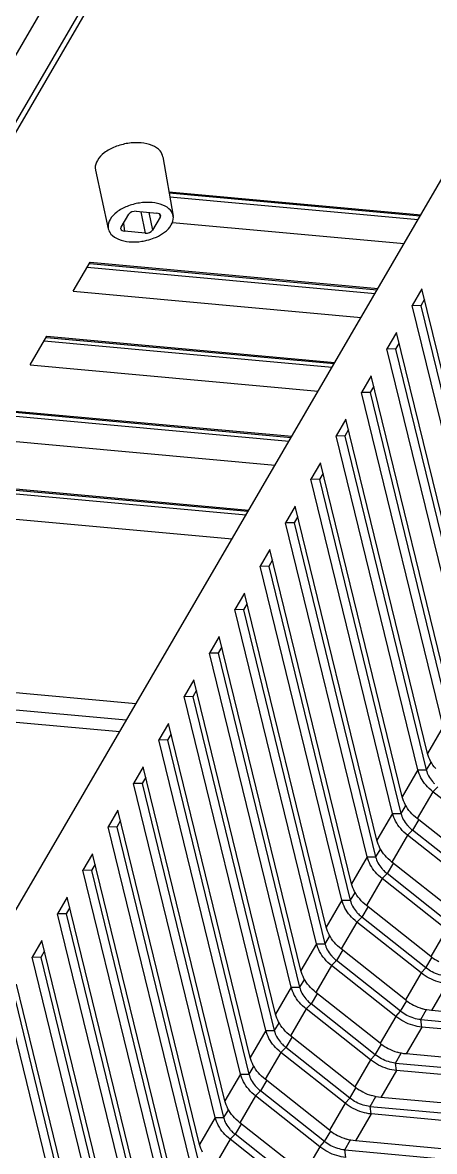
# Model space of a CAD drawing. Header units: millimetres. Extents: x 10368 to 13229, y -13270 to -11269.
# Drawn here: x 12623.4 to 12651.4, y -12794.2 to -12717.3 of the extents above; entities that cross this region are included whole.
import ezdxf

# ---------------------------------------------------------------- set-up
doc = ezdxf.new("R2010")
doc.units = ezdxf.units.MM

# ---------------------------------------------------------------- blocks, each defined once
blk = doc.blocks.new('u59')
at = {"color": 7, "linetype": 'Continuous'}
for p, q in [((-24.488, 572.292), (-113.002, 420.342)), ((-58.68, 519.744), (-64.228, 542.466)), ((-63.66, 542.467), (-58.107, 519.724)), ((-64.316, 541.341), (-58.763, 518.598)), ((-60.402, 516.787), (-65.951, 539.509)), ((-65.382, 539.51), (-59.829, 516.768)), ((-66.038, 538.384), (-60.485, 515.641)), ((-62.125, 513.831), (-67.673, 536.552)), ((-67.105, 536.554), (-61.551, 513.811)), ((-67.761, 535.427), (-62.207, 512.685)), ((-63.847, 510.874), (-69.395, 533.596)), ((-68.827, 533.597), (-63.274, 510.854)), ((-77.651, 532.625), (-73.287, 529.167)), ((-69.483, 532.471), (-63.93, 509.728)), ((-77.985, 532.282), (-73.621, 528.823)), ((-81.074, 529.888), (-95.325, 531.191)), ((-79.373, 529.669), (-78.307, 531.499)), ((-78.307, 531.499), (-73.943, 528.04)), ((-73.287, 529.167), (-72.221, 530.997)), ((-96.105, 530.581), (-81.806, 529.273)), ((-81.15, 530.4), (-81.074, 529.888)), ((-65.569, 507.917), (-71.118, 530.639)), ((-70.549, 530.64), (-64.996, 507.898)), ((-81.074, 529.888), (-81.471, 529.207)), ((-79.373, 529.669), (-79.707, 529.325)), ((-79.373, 529.669), (-75.009, 526.21)), ((-72.272, 527.684), (-71.205, 529.514)), ((-71.205, 529.514), (-65.652, 506.771)), ((-15.972, 528.755), (-104.502, 376.779)), ((-97.171, 528.75), (-82.873, 527.443)), ((-82.873, 527.443), (-81.806, 529.273)), ((-79.707, 529.325), (-80.13, 528.601)), ((-79.707, 529.325), (-75.344, 525.866)), ((-74.044, 528.099), (-73.621, 528.823)), ((-73.287, 529.167), (-73.621, 528.823)), ((-82.797, 526.931), (-97.047, 528.234)), ((-81.095, 526.712), (-80.029, 528.542)), ((-80.029, 528.542), (-75.666, 525.083)), ((-75.009, 526.21), (-73.943, 528.04)), ((-97.828, 527.624), (-83.529, 526.317)), ((-82.873, 527.443), (-82.797, 526.931)), ((-73.162, 527.13), (-72.84, 527.682)), ((-72.272, 527.684), (-72.84, 527.682)), ((-67.292, 504.961), (-72.84, 527.682)), ((-72.272, 527.684), (-66.718, 504.941)), ((-84.595, 524.486), (-83.529, 526.317)), ((-82.797, 526.931), (-83.193, 526.25)), ((-81.43, 526.369), (-81.852, 525.644)), ((-81.095, 526.712), (-81.43, 526.369)), ((-81.43, 526.369), (-77.066, 522.91)), ((-81.095, 526.712), (-76.732, 523.253)), ((-73.994, 524.727), (-72.928, 526.557)), ((-72.928, 526.557), (-67.375, 503.814)), ((-98.894, 525.794), (-84.595, 524.486)), ((-82.818, 523.755), (-81.752, 525.586)), ((-81.752, 525.586), (-77.388, 522.127)), ((-75.766, 525.142), (-75.344, 525.866)), ((-75.009, 526.21), (-75.344, 525.866)), ((-84.519, 523.974), (-98.77, 525.277)), ((-76.732, 523.253), (-75.666, 525.083)), ((-74.884, 524.174), (-74.562, 524.726)), ((-73.994, 524.727), (-74.562, 524.726)), ((-69.014, 502.004), (-74.562, 524.726)), ((-73.994, 524.727), (-68.441, 501.984)), ((-99.55, 524.667), (-85.251, 523.36)), ((-84.519, 523.974), (-84.916, 523.294)), ((-84.595, 524.486), (-84.519, 523.974)), ((-103.728, 382.626), (-21.745, 523.365)), ((-86.317, 521.53), (-85.251, 523.36)), ((-83.152, 523.412), (-83.574, 522.687)), ((-82.818, 523.755), (-83.152, 523.412)), ((-83.152, 523.412), (-78.788, 519.953)), ((-82.818, 523.755), (-78.454, 520.297)), ((-76.732, 523.253), (-77.066, 522.91)), ((-75.716, 521.77), (-74.65, 523.601)), ((-74.65, 523.601), (-69.097, 500.858)), ((-100.616, 522.837), (-86.317, 521.53)), ((-84.54, 520.799), (-83.474, 522.629)), ((-83.474, 522.629), (-79.11, 519.17)), ((-77.488, 522.185), (-77.066, 522.91)), ((-101.272, 521.711), (-86.973, 520.403)), ((-86.242, 521.018), (-100.492, 522.32)), ((-78.454, 520.297), (-77.388, 522.127)), ((-76.606, 521.217), (-76.285, 521.769)), ((-75.716, 521.77), (-76.285, 521.769)), ((-70.736, 499.047), (-76.285, 521.769)), ((-75.716, 521.77), (-70.163, 499.027)), ((-86.242, 521.018), (-86.638, 520.337)), ((-86.317, 521.53), (-86.242, 521.018)), ((-88.04, 518.573), (-86.973, 520.403)), ((-84.874, 520.455), (-85.297, 519.731)), ((-84.54, 520.799), (-84.874, 520.455)), ((-84.874, 520.455), (-80.511, 516.996)), ((-84.54, 520.799), (-80.176, 517.34)), ((-78.454, 520.297), (-78.788, 519.953)), ((-77.439, 518.814), (-76.372, 520.644)), ((-76.372, 520.644), (-70.819, 497.901)), ((-86.262, 517.842), (-85.196, 519.672)), ((-85.196, 519.672), (-80.833, 516.213)), ((-79.211, 519.228), (-78.788, 519.953)), ((-80.176, 517.34), (-79.11, 519.17)), ((-78.329, 518.26), (-78.007, 518.812)), ((-77.439, 518.814), (-78.007, 518.812)), ((-72.459, 496.091), (-78.007, 518.812)), ((-77.439, 518.814), (-71.885, 496.071)), ((-86.262, 517.842), (-86.597, 517.498)), ((-86.262, 517.842), (-81.899, 514.383)), ((-86.597, 517.498), (-87.019, 516.774)), ((-86.597, 517.498), (-82.233, 514.04)), ((-80.176, 517.34), (-80.511, 516.996)), ((-79.161, 515.857), (-78.095, 517.687)), ((-78.095, 517.687), (-72.542, 494.944)), ((-87.985, 514.885), (-86.919, 516.715)), ((-86.919, 516.715), (-82.555, 513.257)), ((-80.933, 516.272), (-80.511, 516.996)), ((-60.658, 516.349), (-60.402, 516.787)), ((-60.485, 515.641), (-59.829, 516.768)), ((-60.402, 516.787), (-59.829, 516.768)), ((-81.899, 514.383), (-80.833, 516.213)), ((-80.051, 515.303), (-79.729, 515.856)), ((-79.161, 515.857), (-79.729, 515.856)), ((-74.181, 493.134), (-79.729, 515.856)), ((-79.161, 515.857), (-73.608, 493.114)), ((-87.985, 514.885), (-83.621, 511.426)), ((-88.319, 514.542), (-83.955, 511.083)), ((-82.655, 513.315), (-82.233, 514.04)), ((-81.899, 514.383), (-82.233, 514.04)), ((-80.883, 512.9), (-79.817, 514.73)), ((-79.817, 514.73), (-74.264, 491.988)), ((-88.641, 513.759), (-84.277, 510.3)), ((-83.621, 511.426), (-82.555, 513.257)), ((-62.38, 513.392), (-62.125, 513.831)), ((-62.207, 512.685), (-61.551, 513.811)), ((-62.125, 513.831), (-61.551, 513.811)), ((-81.773, 512.347), (-81.452, 512.899)), ((-80.883, 512.9), (-81.452, 512.899)), ((-75.904, 490.177), (-81.452, 512.899)), ((-80.883, 512.9), (-75.33, 490.157)), ((-89.707, 511.929), (-85.343, 508.47)), ((-82.606, 509.944), (-81.539, 511.774)), ((-81.539, 511.774), (-75.986, 489.031)), ((-90.041, 511.585), (-85.678, 508.126)), ((-84.378, 510.358), (-83.955, 511.083)), ((-83.621, 511.426), (-83.955, 511.083)), ((-90.363, 510.802), (-86, 507.343)), ((-85.343, 508.47), (-84.277, 510.3)), ((-64.103, 510.435), (-63.847, 510.874)), ((-63.93, 509.728), (-63.274, 510.854)), ((-63.847, 510.874), (-63.274, 510.854)), ((-83.496, 509.39), (-83.174, 509.942)), ((-82.606, 509.944), (-83.174, 509.942)), ((-77.626, 487.22), (-83.174, 509.942)), ((-82.606, 509.944), (-77.052, 487.201)), ((-91.429, 508.972), (-87.066, 505.513)), ((-84.328, 506.987), (-83.262, 508.817)), ((-83.262, 508.817), (-77.709, 486.074)), ((-86.1, 507.402), (-85.678, 508.126)), ((-85.343, 508.47), (-85.678, 508.126)), ((-65.825, 507.479), (-65.569, 507.917)), ((-65.652, 506.771), (-64.996, 507.898)), ((-65.569, 507.917), (-64.996, 507.898)), ((-87.066, 505.513), (-86, 507.343)), ((-85.218, 506.433), (-84.896, 506.986)), ((-84.328, 506.987), (-84.896, 506.986)), ((-79.348, 484.264), (-84.896, 506.986)), ((-84.328, 506.987), (-78.775, 484.244)), ((-87.066, 505.513), (-87.4, 505.17)), ((-86.05, 504.03), (-84.984, 505.86)), ((-84.984, 505.86), (-79.431, 483.118)), ((-67.547, 504.522), (-67.292, 504.961)), ((-67.375, 503.814), (-66.718, 504.941)), ((-67.292, 504.961), (-66.718, 504.941)), ((-86.94, 503.477), (-86.619, 504.029)), ((-86.05, 504.03), (-86.619, 504.029)), ((-81.071, 481.307), (-86.619, 504.029)), ((-86.05, 504.03), (-80.497, 481.287)), ((-87.773, 501.073), (-86.706, 502.904)), ((-86.706, 502.904), (-81.153, 480.161)), ((-69.27, 501.565), (-69.014, 502.004)), ((-69.097, 500.858), (-68.441, 501.984)), ((-69.014, 502.004), (-68.441, 501.984)), ((-82.793, 478.35), (-88.341, 501.072)), ((-87.773, 501.073), (-82.219, 478.331)), ((-42.399, 499.282), (-65.773, 501.419)), ((-66.221, 500.65), (-42.248, 498.458)), ((-88.429, 499.947), (-82.876, 477.204)), ((-66.874, 499.528), (-42.027, 497.257)), ((-70.992, 498.609), (-70.736, 499.047)), ((-70.819, 497.901), (-70.163, 499.027)), ((-70.736, 499.047), (-70.163, 499.027)), ((-84.515, 475.394), (-90.063, 498.115)), ((-89.495, 498.117), (-83.942, 475.374)), ((-90.151, 496.99), (-84.598, 474.247)), ((-72.714, 495.652), (-72.459, 496.091)), ((-72.542, 494.944), (-71.885, 496.071)), ((-72.459, 496.091), (-71.885, 496.071)), ((-86.238, 472.437), (-91.786, 495.159)), ((-91.217, 495.16), (-85.664, 472.417)), ((-91.873, 494.034), (-86.32, 471.291)), ((-74.437, 492.695), (-74.181, 493.134)), ((-74.264, 491.988), (-73.608, 493.114)), ((-74.181, 493.134), (-73.608, 493.114)), ((-76.159, 489.739), (-75.904, 490.177)), ((-75.986, 489.031), (-75.33, 490.157)), ((-75.904, 490.177), (-75.33, 490.157)), ((-53.832, 486.515), (-73.412, 488.305)), ((-77.881, 486.782), (-77.626, 487.22)), ((-77.709, 486.074), (-77.052, 487.201)), ((-77.626, 487.22), (-77.052, 487.201)), ((-54.972, 484.558), (-74.552, 486.348)), ((-74.493, 486.45), (-54.963, 484.664)), ((-54.784, 484.881), (-74.364, 486.671)), ((-79.604, 483.825), (-79.348, 484.264)), ((-79.431, 483.118), (-78.775, 484.244)), ((-79.348, 484.264), (-78.775, 484.244)), ((-56.76, 481.489), (-76.34, 483.279)), ((-81.326, 480.868), (-81.071, 481.307)), ((-81.153, 480.161), (-80.497, 481.287)), ((-81.071, 481.307), (-80.497, 481.287)), ((-57.9, 479.532), (-77.48, 481.322)), ((-77.421, 481.423), (-57.891, 479.638)), ((-57.712, 479.855), (-77.292, 481.645)), ((-83.048, 477.912), (-82.793, 478.35)), ((-82.876, 477.204), (-82.219, 478.331)), ((-82.793, 478.35), (-82.219, 478.331)), ((-59.688, 476.462), (-79.268, 478.252)), ((-80.349, 476.397), (-60.819, 474.611)), ((-60.64, 474.828), (-80.22, 476.619)), ((-59.688, 476.462), (-60.828, 474.505)), ((-60.828, 474.505), (-80.408, 476.295)), ((-84.771, 474.955), (-84.515, 475.394)), ((-84.598, 474.247), (-83.942, 475.374)), ((-84.515, 475.394), (-83.942, 475.374)), ((-62.616, 471.436), (-82.196, 473.226)), ((-75.895, 431.109), (-51.793, 472.485)), ((-86.493, 471.998), (-86.238, 472.437)), ((-86.32, 471.291), (-85.664, 472.417)), ((-86.238, 472.437), (-85.664, 472.417)), ((-63.756, 469.479), (-83.336, 471.269)), ((-83.277, 471.371), (-63.746, 469.585)), ((-63.568, 469.802), (-83.147, 471.592)), ((-62.616, 471.436), (-63.756, 469.479)), ((-69.373, 466.76), (-85.124, 468.2)), ((-68.524, 466.403), (-68.007, 467.29)), ((-67.76, 466.084), (-68.007, 467.29)), ((-67.202, 466.043), (-67.499, 467.493)), ((-67.499, 467.493), (-66.11, 467.366)), ((-66.024, 466.845), (-66.11, 467.366)), ((-65.855, 467.203), (-65.878, 467.096)), ((-64.128, 463.203), (-64.995, 467.196)), ((-86.205, 466.344), (-69.144, 464.784)), ((-69.185, 465.022), (-86.075, 466.566)), ((-68.716, 462.309), (-69.412, 466.335)), ((-68.545, 466.289), (-68.524, 466.403)), ((-68.48, 466.209), (-68.524, 466.403)), ((-65.878, 467.096), (-66.395, 466.209)), ((-69.125, 464.676), (-86.264, 466.243)), ((-66.903, 466.006), (-68.291, 466.133))]:
    blk.add_line(p, q, dxfattribs=at)
for centre, radius, start, end in [((-82.196, 525.838), 3.462, 62.21497, 73.06353), ((-82.236, 525.754), 3.556, 53.19984, 62.28475), ((-82.197, 525.807), 3.491, 51.59904, 53.18113), ((-75.235, 526.785), 2.6, 44.76403, 51.63058), ((-75.138, 526.883), 2.461, 40.44054, 44.74328), ((-83.918, 522.882), 3.462, 62.21497, 73.06353), ((-83.958, 522.797), 3.556, 53.19984, 62.28475), ((-83.92, 522.85), 3.491, 51.59904, 53.18113), ((-76.958, 523.828), 2.6, 44.76403, 51.63058), ((-76.86, 523.926), 2.461, 40.44054, 44.74328), ((-85.641, 519.925), 3.462, 62.21497, 73.06353), ((-85.68, 519.84), 3.556, 53.19984, 62.28475), ((-85.642, 519.893), 3.491, 51.59904, 53.18113), ((-78.68, 520.871), 2.6, 44.76403, 51.63058), ((-78.582, 520.969), 2.461, 40.44054, 44.74328), ((-87.363, 516.968), 3.462, 62.21497, 73.06353), ((-87.403, 516.884), 3.556, 53.19984, 62.28475), ((-87.365, 516.937), 3.491, 51.59904, 53.18113), ((-80.402, 517.915), 2.6, 44.76403, 51.63058), ((-80.305, 518.013), 2.461, 40.44054, 44.74328), ((-89.125, 513.927), 3.556, 53.19984, 62.28475), ((-89.087, 513.98), 3.491, 51.59904, 53.18113), ((-82.125, 514.958), 2.6, 44.76403, 51.63058), ((-82.027, 515.056), 2.461, 40.44054, 44.74328), ((-83.847, 512.001), 2.6, 44.76403, 51.63058), ((-83.749, 512.099), 2.461, 40.44054, 44.74328), ((-85.569, 509.045), 2.6, 44.76403, 51.63058), ((-85.472, 509.143), 2.461, 40.44054, 44.74328), ((-87.292, 506.088), 2.6, 44.76403, 51.63058), ((-87.194, 506.186), 2.461, 40.44054, 44.74328), ((-88.916, 503.229), 2.461, 40.44054, 44.74328)]:
    blk.add_arc(centre, radius, start, end, dxfattribs=at)
for centre, major_axis, ratio, start_param, end_param in [((-67.637, 467.256), (0.393, 0.076), 0.576695, 1.102984, 2.673476), ((-66.248, 467.129), (0.393, 0.077), 0.576412, -0.013369, 1.102319), ((-68.153, 466.369), (0.393, 0.077), 0.576412, -3.123309, -2.039273), ((-66.765, 466.243), (0.393, 0.076), 0.576695, -2.038608, -0.468117)]:
    blk.add_ellipse(centre, major_axis=major_axis, ratio=ratio, start_param=start_param, end_param=end_param, dxfattribs=at)
for points, start_tangent, end_tangent in [([(-81.15, 530.4), (-80.531, 530.277), (-79.926, 530.028), (-79.373, 529.669)], (0.995846, -0.091048), (0.783672, -0.621175)), ([(-81.074, 529.888), (-80.598, 529.793), (-80.133, 529.602), (-79.707, 529.325)], (0.995846, -0.091048), (0.783672, -0.621175)), ([(-71.41, 530.045), (-71.205, 529.514)], (0.469628, -0.882865), (0.237205, -0.97146)), ([(-81.806, 529.273), (-81.187, 529.151)], (0.995846, -0.091048), (0.956943, -0.290275)), ([(-73.287, 529.167), (-72.823, 528.72), (-72.477, 528.215), (-72.271, 527.684)], (0.783672, -0.621175), (0.237205, -0.97146)), ([(-73.943, 528.04), (-73.479, 527.593)], (0.783672, -0.621175), (0.648435, -0.76127)), ([(-72.84, 527.682), (-72.998, 528.091), (-73.264, 528.48)], (-0.237205, 0.97146), (-0.648439, 0.761267)), ([(-82.873, 527.443), (-82.253, 527.321), (-81.648, 527.072), (-81.095, 526.712)], (0.995846, -0.091048), (0.783672, -0.621175)), ([(-73.479, 527.593), (-73.133, 527.088)], (0.648435, -0.76127), (0.469628, -0.882865)), ([(-73.133, 527.088), (-72.927, 526.557)], (0.469628, -0.882865), (0.237205, -0.97146)), ([(-83.529, 526.317), (-82.91, 526.194)], (0.995846, -0.091048), (0.956943, -0.290275)), ([(-82.797, 526.931), (-82.321, 526.837), (-81.855, 526.645), (-81.43, 526.369)], (0.995846, -0.091048), (0.783672, -0.621175)), ([(-75.009, 526.21), (-74.545, 525.763), (-74.199, 525.258), (-73.993, 524.727)], (0.783672, -0.621175), (0.237205, -0.97146)), ([(-74.562, 524.726), (-74.72, 525.134), (-74.987, 525.523)], (-0.237205, 0.97146), (-0.648439, 0.761267)), ([(-75.666, 525.083), (-75.201, 524.637)], (0.783672, -0.621175), (0.648435, -0.76127)), ([(-84.595, 524.486), (-83.976, 524.364), (-83.37, 524.115), (-82.818, 523.755)], (0.995846, -0.091048), (0.783672, -0.621175)), ([(-84.519, 523.974), (-84.043, 523.88), (-83.577, 523.688), (-83.152, 523.412)], (0.995846, -0.091048), (0.783672, -0.621175)), ([(-75.201, 524.637), (-74.855, 524.132)], (0.648435, -0.76127), (0.469628, -0.882865)), ([(-74.855, 524.132), (-74.65, 523.601)], (0.469628, -0.882865), (0.237205, -0.97146)), ([(-85.251, 523.36), (-84.632, 523.237)], (0.995846, -0.091048), (0.956943, -0.290275)), ([(-76.732, 523.253), (-76.267, 522.807), (-75.921, 522.301), (-75.716, 521.77)], (0.783672, -0.621175), (0.237205, -0.97146)), ([(-76.285, 521.769), (-76.443, 522.178), (-76.709, 522.566)], (-0.237205, 0.97146), (-0.648439, 0.761267)), ([(-77.388, 522.127), (-76.924, 521.68)], (0.783672, -0.621175), (0.648435, -0.76127)), ([(-76.924, 521.68), (-76.577, 521.175)], (0.648435, -0.76127), (0.469628, -0.882865)), ([(-86.317, 521.53), (-85.698, 521.407), (-85.093, 521.158), (-84.54, 520.799)], (0.995846, -0.091048), (0.783672, -0.621175)), ([(-86.242, 521.018), (-85.765, 520.923), (-85.3, 520.732), (-84.874, 520.455)], (0.995846, -0.091048), (0.783672, -0.621175)), ([(-76.577, 521.175), (-76.372, 520.644)], (0.469628, -0.882865), (0.237205, -0.97146)), ([(-86.973, 520.403), (-86.354, 520.281)], (0.995846, -0.091048), (0.956943, -0.290275)), ([(-78.454, 520.297), (-77.99, 519.85), (-77.644, 519.345), (-77.438, 518.814)], (0.783672, -0.621175), (0.237205, -0.97146)), ([(-78.007, 518.812), (-78.165, 519.221), (-78.431, 519.609)], (-0.237205, 0.97146), (-0.648439, 0.761267)), ([(-79.11, 519.17), (-78.646, 518.723)], (0.783672, -0.621175), (0.648435, -0.76127)), ([(-78.646, 518.723), (-78.3, 518.218)], (0.648435, -0.76127), (0.469628, -0.882865)), ([(-88.04, 518.573), (-87.42, 518.45), (-86.815, 518.201), (-86.262, 517.842)], (0.995846, -0.091048), (0.783672, -0.621175)), ([(-87.964, 518.061), (-87.488, 517.967), (-87.022, 517.775), (-86.597, 517.498)], (0.995846, -0.091048), (0.783672, -0.621175)), ([(-78.3, 518.218), (-78.094, 517.687)], (0.469628, -0.882865), (0.237205, -0.97146)), ([(-80.176, 517.34), (-79.712, 516.893), (-79.366, 516.388), (-79.16, 515.857)], (0.783672, -0.621175), (0.237205, -0.97146)), ([(-79.729, 515.856), (-79.887, 516.264), (-80.154, 516.653)], (-0.237205, 0.97146), (-0.648439, 0.761267)), ([(-80.833, 516.213), (-80.368, 515.767)], (0.783672, -0.621175), (0.648435, -0.76127)), ([(-80.368, 515.767), (-80.022, 515.261)], (0.648435, -0.76127), (0.469628, -0.882865)), ([(-80.022, 515.261), (-79.817, 514.73)], (0.469628, -0.882865), (0.237205, -0.97146)), ([(-81.899, 514.383), (-81.434, 513.936), (-81.088, 513.431), (-80.883, 512.9)], (0.783672, -0.621175), (0.237205, -0.97146)), ([(-82.555, 513.257), (-82.091, 512.81)], (0.783672, -0.621175), (0.648435, -0.76127)), ([(-81.452, 512.899), (-81.61, 513.307), (-81.876, 513.696)], (-0.237205, 0.97146), (-0.648439, 0.761267)), ([(-82.091, 512.81), (-81.744, 512.305)], (0.648435, -0.76127), (0.469628, -0.882865)), ([(-81.744, 512.305), (-81.539, 511.774)], (0.469628, -0.882865), (0.237205, -0.97146)), ([(-83.621, 511.426), (-83.157, 510.98), (-82.811, 510.475), (-82.605, 509.943)], (0.783672, -0.621175), (0.237205, -0.97146)), ([(-84.277, 510.3), (-83.813, 509.853)], (0.783672, -0.621175), (0.648435, -0.76127)), ([(-83.174, 509.942), (-83.332, 510.351), (-83.598, 510.739)], (-0.237205, 0.97146), (-0.648439, 0.761267)), ([(-83.813, 509.853), (-83.467, 509.348)], (0.648435, -0.76127), (0.469628, -0.882865)), ([(-83.467, 509.348), (-83.261, 508.817)], (0.469628, -0.882865), (0.237205, -0.97146)), ([(-85.343, 508.47), (-84.879, 508.023), (-84.533, 507.518), (-84.327, 506.987)], (0.783672, -0.621175), (0.237205, -0.97146)), ([(-86, 507.343), (-85.535, 506.897)], (0.783672, -0.621175), (0.648435, -0.76127)), ([(-84.896, 506.986), (-85.054, 507.394), (-85.321, 507.783)], (-0.237205, 0.97146), (-0.648439, 0.761267)), ([(-85.535, 506.897), (-85.189, 506.391)], (0.648435, -0.76127), (0.469628, -0.882865)), ([(-85.189, 506.391), (-84.984, 505.86)], (0.469628, -0.882865), (0.237205, -0.97146)), ([(-87.066, 505.513), (-86.601, 505.066), (-86.255, 504.561), (-86.05, 504.03)], (0.783672, -0.621175), (0.237205, -0.97146)), ([(-86.619, 504.029), (-86.777, 504.437), (-87.043, 504.826)], (-0.237205, 0.97146), (-0.648439, 0.761267)), ([(-87.258, 503.94), (-86.912, 503.435)], (0.648435, -0.76127), (0.469628, -0.882865)), ([(-86.912, 503.435), (-86.706, 502.904)], (0.469628, -0.882865), (0.237205, -0.97146)), ([(-67.63, 467.983), (-68.125, 467.825), (-68.269, 467.764)], (-0.971311, -0.237814), (-0.911823, -0.410583)), ([(-65.18, 467.556), (-65.688, 467.906), (-66.426, 468.08), (-67.282, 468.052), (-67.63, 467.983)], (-0.64042, 0.768025), (-0.971311, -0.237814)), ([(-68.269, 467.764), (-68.828, 467.435), (-69.284, 466.94)], (-0.911823, -0.410583), (-0.503348, -0.864084)), ([(-64.997, 467.194), (-65.18, 467.556)], (-0.224069, 0.974573), (-0.64042, 0.768025)), ([(-65.118, 466.559), (-64.98, 467.083), (-64.997, 467.194)], (0.503348, 0.864084), (-0.224069, 0.974573)), ([(-69.284, 466.94), (-69.422, 466.416), (-69.411, 466.336)], (-0.503348, -0.864084), (0.182314, -0.98324)), ([(-69.411, 466.336), (-69.222, 465.943), (-68.714, 465.593), (-67.976, 465.419), (-67.12, 465.447), (-66.276, 465.674), (-65.573, 466.064), (-65.118, 466.559)], (0.182314, -0.98324), (0.503348, 0.864084)), ([(-68.716, 462.31), (-68.519, 461.903), (-67.991, 461.539), (-67.224, 461.358), (-66.335, 461.387), (-65.458, 461.623), (-64.728, 462.028), (-64.256, 462.542)], (0.18231, -0.983241), (0.503348, 0.864084)), ([(-64.256, 462.542), (-64.112, 463.086), (-64.13, 463.201)], (0.503348, 0.864084), (-0.22405, 0.974578))]:
    blk.add_spline(points, degree=3, dxfattribs=dict(at, start_tangent=start_tangent, end_tangent=end_tangent))

msp = doc.modelspace()

# ---------------------------------------------------------------- block references
at = {"rotation": 180}
msp.add_blockref('u59', (12564.199, -12264.161), dxfattribs=at)

doc.saveas('drawing.dxf')
